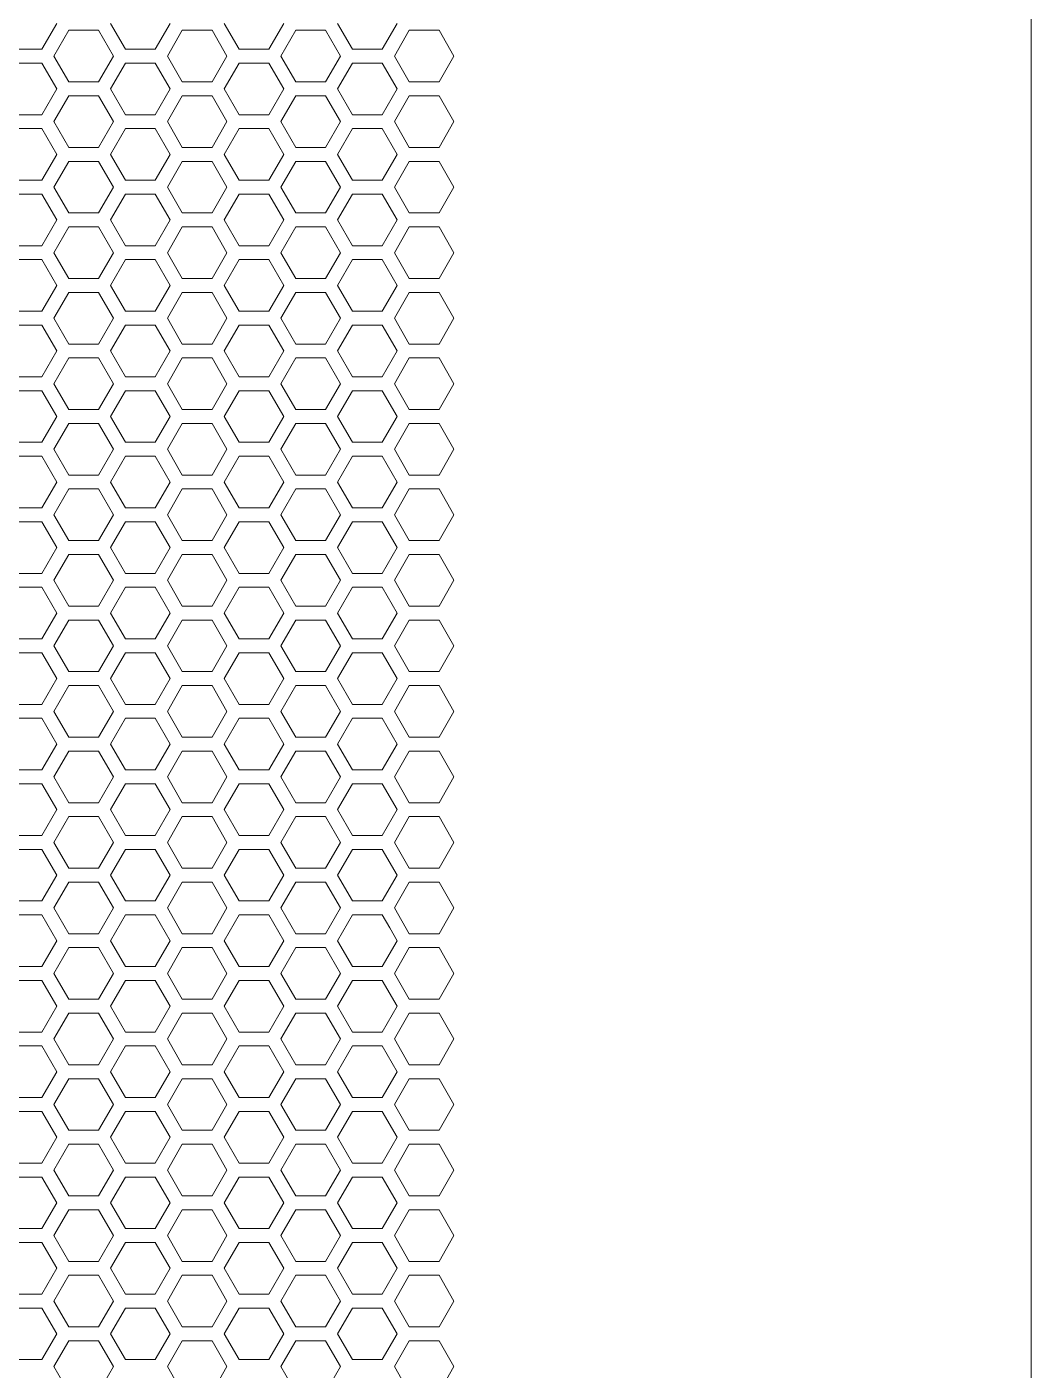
# Model space of a CAD drawing. Header units: millimetres. Extents: x 0 to 140, y -17 to 195.
# Drawn here: x 130.82 to 140, y 88.76 to 101.03 of the extents above; entities that cross this region are included whole.
import ezdxf

# ---------------------------------------------------------------- set-up
doc = ezdxf.new("R2010")
doc.units = ezdxf.units.MM
doc.layers.add('4203-42785_1_0', color=7, linetype='Continuous')
doc.layers.add('Visible (ANSI)', color=7, linetype='Continuous', lineweight=50)

# ---------------------------------------------------------------- blocks, each defined once
blk = doc.blocks.new('a')
at = {"layer": '4203-42785_1_0', "color": 0, "linetype": 'ByBlock', "lineweight": 9}
for p, q in [((1513.6457, 423.112), (1513.7524, 423.2968)), ((1513.8389, 423.2469), (1513.7322, 423.0621)), ((1514.0523, 423.2469), (1513.8389, 423.2469)), ((1514.1591, 423.0621), (1514.0523, 423.2469)), ((1514.1389, 423.2968), (1514.2456, 423.112)), ((1514.459, 423.112), (1514.5657, 423.2968)), ((1514.6522, 423.2469), (1514.5455, 423.0621)), ((1514.8656, 423.2469), (1514.6522, 423.2469)), ((1514.9724, 423.0621), (1514.8656, 423.2469)), ((1514.9521, 423.2968), (1515.0588, 423.112)), ((1515.2723, 423.112), (1515.379, 423.2968)), ((1515.4655, 423.2469), (1515.3587, 423.0621)), ((1515.6789, 423.2469), (1515.4655, 423.2469)), ((1515.7856, 423.0621), (1515.6789, 423.2469)), ((1515.7654, 423.2968), (1515.8721, 423.112)), ((1516.0855, 423.112), (1516.1923, 423.2968)), ((1516.2788, 423.2469), (1516.1721, 423.0621)), ((1516.4922, 423.2469), (1516.2788, 423.2469)), ((1516.5989, 423.0621), (1516.4922, 423.2469)), ((1513.4323, 423.112), (1513.6457, 423.112)), ((1513.7322, 423.0621), (1513.8389, 422.8772)), ((1514.0523, 422.8772), (1514.1591, 423.0621)), ((1514.2456, 423.112), (1514.459, 423.112)), ((1514.5455, 423.0621), (1514.6522, 422.8772)), ((1514.8656, 422.8772), (1514.9724, 423.0621)), ((1515.0588, 423.112), (1515.2723, 423.112)), ((1515.3587, 423.0621), (1515.4655, 422.8772)), ((1515.6789, 422.8772), (1515.7856, 423.0621)), ((1515.8721, 423.112), (1516.0855, 423.112)), ((1516.1721, 423.0621), (1516.2788, 422.8772)), ((1516.4922, 422.8772), (1516.5989, 423.0621)), ((1513.6457, 423.0122), (1513.4323, 423.0122)), ((1513.7524, 422.8273), (1513.6457, 423.0122)), ((1514.2456, 423.0122), (1514.1389, 422.8273)), ((1514.459, 423.0122), (1514.2456, 423.0122)), ((1514.5657, 422.8273), (1514.459, 423.0122)), ((1515.0588, 423.0122), (1514.9521, 422.8273)), ((1515.2723, 423.0122), (1515.0588, 423.0122)), ((1515.379, 422.8273), (1515.2723, 423.0122)), ((1515.8721, 423.0122), (1515.7654, 422.8273)), ((1516.0855, 423.0122), (1515.8721, 423.0122)), ((1516.1923, 422.8273), (1516.0855, 423.0122)), ((1513.8389, 422.8772), (1514.0523, 422.8772)), ((1514.6522, 422.8772), (1514.8656, 422.8772)), ((1515.4655, 422.8772), (1515.6789, 422.8772)), ((1516.2788, 422.8772), (1516.4922, 422.8772)), ((1513.6457, 422.6424), (1513.7524, 422.8273)), ((1513.8389, 422.7774), (1513.7322, 422.5925)), ((1514.0523, 422.7774), (1513.8389, 422.7774)), ((1514.1591, 422.5925), (1514.0523, 422.7774)), ((1514.1389, 422.8273), (1514.2456, 422.6424)), ((1514.459, 422.6424), (1514.5657, 422.8273)), ((1514.6522, 422.7774), (1514.5455, 422.5925)), ((1514.8656, 422.7774), (1514.6522, 422.7774)), ((1514.9724, 422.5925), (1514.8656, 422.7774)), ((1514.9521, 422.8273), (1515.0588, 422.6424)), ((1515.2723, 422.6424), (1515.379, 422.8273)), ((1515.4655, 422.7774), (1515.3587, 422.5925)), ((1515.6789, 422.7774), (1515.4655, 422.7774)), ((1515.7856, 422.5925), (1515.6789, 422.7774)), ((1515.7654, 422.8273), (1515.8721, 422.6424)), ((1516.0855, 422.6424), (1516.1923, 422.8273)), ((1516.2788, 422.7774), (1516.1721, 422.5925)), ((1516.4922, 422.7774), (1516.2788, 422.7774)), ((1516.5989, 422.5925), (1516.4922, 422.7774)), ((1513.4323, 422.6424), (1513.6457, 422.6424)), ((1513.7322, 422.5925), (1513.8389, 422.4077)), ((1514.0523, 422.4077), (1514.1591, 422.5925)), ((1514.2456, 422.6424), (1514.459, 422.6424)), ((1514.5455, 422.5925), (1514.6522, 422.4077)), ((1514.8656, 422.4077), (1514.9724, 422.5925)), ((1515.0588, 422.6424), (1515.2723, 422.6424)), ((1515.3587, 422.5925), (1515.4655, 422.4077)), ((1515.6789, 422.4077), (1515.7856, 422.5925)), ((1515.8721, 422.6424), (1516.0855, 422.6424)), ((1516.1721, 422.5925), (1516.2788, 422.4077)), ((1516.4922, 422.4077), (1516.5989, 422.5925)), ((1513.6457, 422.5426), (1513.4323, 422.5426)), ((1513.7524, 422.3577), (1513.6457, 422.5426)), ((1514.2456, 422.5426), (1514.1389, 422.3577)), ((1514.459, 422.5426), (1514.2456, 422.5426)), ((1514.5657, 422.3577), (1514.459, 422.5426)), ((1515.0588, 422.5426), (1514.9521, 422.3577)), ((1515.2723, 422.5426), (1515.0588, 422.5426)), ((1515.379, 422.3577), (1515.2723, 422.5426)), ((1515.8721, 422.5426), (1515.7654, 422.3577)), ((1516.0855, 422.5426), (1515.8721, 422.5426)), ((1516.1923, 422.3577), (1516.0855, 422.5426)), ((1513.8389, 422.4077), (1514.0523, 422.4077)), ((1514.6522, 422.4077), (1514.8656, 422.4077)), ((1515.4655, 422.4077), (1515.6789, 422.4077)), ((1516.2788, 422.4077), (1516.4922, 422.4077)), ((1513.6457, 422.1729), (1513.7524, 422.3577)), ((1513.8389, 422.3078), (1513.7322, 422.123)), ((1514.0523, 422.3078), (1513.8389, 422.3078)), ((1514.1591, 422.123), (1514.0523, 422.3078)), ((1514.1389, 422.3577), (1514.2456, 422.1729)), ((1514.459, 422.1729), (1514.5657, 422.3577)), ((1514.6522, 422.3078), (1514.5455, 422.123)), ((1514.8656, 422.3078), (1514.6522, 422.3078)), ((1514.9724, 422.123), (1514.8656, 422.3078)), ((1514.9521, 422.3577), (1515.0588, 422.1729)), ((1515.2723, 422.1729), (1515.379, 422.3577)), ((1515.4655, 422.3078), (1515.3587, 422.123)), ((1515.6789, 422.3078), (1515.4655, 422.3078)), ((1515.7856, 422.123), (1515.6789, 422.3078)), ((1515.7654, 422.3577), (1515.8721, 422.1729)), ((1516.0855, 422.1729), (1516.1923, 422.3577)), ((1516.2788, 422.3078), (1516.1721, 422.123)), ((1516.4922, 422.3078), (1516.2788, 422.3078)), ((1516.5989, 422.123), (1516.4922, 422.3078)), ((1513.4323, 422.1729), (1513.6457, 422.1729)), ((1513.7322, 422.123), (1513.8389, 421.9381)), ((1514.0523, 421.9381), (1514.1591, 422.123)), ((1514.2456, 422.1729), (1514.459, 422.1729)), ((1514.5455, 422.123), (1514.6522, 421.9381)), ((1514.8656, 421.9381), (1514.9724, 422.123)), ((1515.0588, 422.1729), (1515.2723, 422.1729)), ((1515.3587, 422.123), (1515.4655, 421.9381)), ((1515.6789, 421.9381), (1515.7856, 422.123)), ((1515.8721, 422.1729), (1516.0855, 422.1729)), ((1516.1721, 422.123), (1516.2788, 421.9381)), ((1516.4922, 421.9381), (1516.5989, 422.123)), ((1513.6457, 422.0731), (1513.4323, 422.0731)), ((1513.7524, 421.8882), (1513.6457, 422.0731)), ((1514.2456, 422.0731), (1514.1389, 421.8882)), ((1514.459, 422.0731), (1514.2456, 422.0731)), ((1514.5657, 421.8882), (1514.459, 422.0731)), ((1515.0588, 422.0731), (1514.9521, 421.8882)), ((1515.2723, 422.0731), (1515.0588, 422.0731)), ((1515.379, 421.8882), (1515.2723, 422.0731)), ((1515.8721, 422.0731), (1515.7654, 421.8882)), ((1516.0855, 422.0731), (1515.8721, 422.0731)), ((1516.1923, 421.8882), (1516.0855, 422.0731)), ((1513.8389, 421.9381), (1514.0523, 421.9381)), ((1514.6522, 421.9381), (1514.8656, 421.9381)), ((1515.4655, 421.9381), (1515.6789, 421.9381)), ((1516.2788, 421.9381), (1516.4922, 421.9381)), ((1513.6457, 421.7033), (1513.7524, 421.8882)), ((1513.8389, 421.8383), (1513.7322, 421.6534)), ((1514.0523, 421.8383), (1513.8389, 421.8383)), ((1514.1591, 421.6534), (1514.0523, 421.8383)), ((1514.1389, 421.8882), (1514.2456, 421.7033)), ((1514.459, 421.7033), (1514.5657, 421.8882)), ((1514.6522, 421.8383), (1514.5455, 421.6534)), ((1514.8656, 421.8383), (1514.6522, 421.8383)), ((1514.9724, 421.6534), (1514.8656, 421.8383)), ((1514.9521, 421.8882), (1515.0588, 421.7033)), ((1515.2723, 421.7033), (1515.379, 421.8882)), ((1515.4655, 421.8383), (1515.3587, 421.6534)), ((1515.6789, 421.8383), (1515.4655, 421.8383)), ((1515.7856, 421.6534), (1515.6789, 421.8383)), ((1515.7654, 421.8882), (1515.8721, 421.7033)), ((1516.0855, 421.7033), (1516.1923, 421.8882)), ((1516.2788, 421.8383), (1516.1721, 421.6534)), ((1516.4922, 421.8383), (1516.2788, 421.8383)), ((1516.5989, 421.6534), (1516.4922, 421.8383)), ((1513.4323, 421.7033), (1513.6457, 421.7033)), ((1514.2456, 421.7033), (1514.459, 421.7033)), ((1515.0588, 421.7033), (1515.2723, 421.7033)), ((1515.8721, 421.7033), (1516.0855, 421.7033)), ((1513.7322, 421.6534), (1513.8389, 421.4686)), ((1514.0523, 421.4686), (1514.1591, 421.6534)), ((1514.5455, 421.6534), (1514.6522, 421.4686)), ((1514.8656, 421.4686), (1514.9724, 421.6534)), ((1515.3587, 421.6534), (1515.4655, 421.4686)), ((1515.6789, 421.4686), (1515.7856, 421.6534)), ((1516.1721, 421.6534), (1516.2788, 421.4686)), ((1516.4922, 421.4686), (1516.5989, 421.6534)), ((1513.6457, 421.6035), (1513.4323, 421.6035)), ((1513.7524, 421.4187), (1513.6457, 421.6035)), ((1514.2456, 421.6035), (1514.1389, 421.4187)), ((1514.459, 421.6035), (1514.2456, 421.6035)), ((1514.5657, 421.4187), (1514.459, 421.6035)), ((1515.0588, 421.6035), (1514.9521, 421.4187)), ((1515.2723, 421.6035), (1515.0588, 421.6035)), ((1515.379, 421.4187), (1515.2723, 421.6035)), ((1515.8721, 421.6035), (1515.7654, 421.4187)), ((1516.0855, 421.6035), (1515.8721, 421.6035)), ((1516.1923, 421.4187), (1516.0855, 421.6035)), ((1513.6457, 421.2338), (1513.7524, 421.4187)), ((1513.8389, 421.4686), (1514.0523, 421.4686)), ((1514.1389, 421.4187), (1514.2456, 421.2338)), ((1514.459, 421.2338), (1514.5657, 421.4187)), ((1514.6522, 421.4686), (1514.8656, 421.4686)), ((1514.9521, 421.4187), (1515.0588, 421.2338)), ((1515.2723, 421.2338), (1515.379, 421.4187)), ((1515.4655, 421.4686), (1515.6789, 421.4686)), ((1515.7654, 421.4187), (1515.8721, 421.2338)), ((1516.0855, 421.2338), (1516.1923, 421.4187)), ((1516.2788, 421.4686), (1516.4922, 421.4686)), ((1513.8389, 421.3687), (1513.7322, 421.1839)), ((1514.0523, 421.3687), (1513.8389, 421.3687)), ((1514.1591, 421.1839), (1514.0523, 421.3687)), ((1514.6522, 421.3687), (1514.5455, 421.1839)), ((1514.8656, 421.3687), (1514.6522, 421.3687)), ((1514.9724, 421.1839), (1514.8656, 421.3687)), ((1515.4655, 421.3687), (1515.3587, 421.1839)), ((1515.6789, 421.3687), (1515.4655, 421.3687)), ((1515.7856, 421.1839), (1515.6789, 421.3687)), ((1516.2788, 421.3687), (1516.1721, 421.1839)), ((1516.4922, 421.3687), (1516.2788, 421.3687)), ((1516.5989, 421.1839), (1516.4922, 421.3687)), ((1513.4323, 421.2338), (1513.6457, 421.2338)), ((1514.2456, 421.2338), (1514.459, 421.2338)), ((1515.0588, 421.2338), (1515.2723, 421.2338)), ((1515.8721, 421.2338), (1516.0855, 421.2338)), ((1513.6457, 421.134), (1513.4323, 421.134)), ((1513.7524, 420.9491), (1513.6457, 421.134)), ((1513.7322, 421.1839), (1513.8389, 420.999)), ((1514.0523, 420.999), (1514.1591, 421.1839)), ((1514.2456, 421.134), (1514.1389, 420.9491)), ((1514.459, 421.134), (1514.2456, 421.134)), ((1514.5657, 420.9491), (1514.459, 421.134)), ((1514.5455, 421.1839), (1514.6522, 420.999)), ((1514.8656, 420.999), (1514.9724, 421.1839)), ((1515.0588, 421.134), (1514.9521, 420.9491)), ((1515.2723, 421.134), (1515.0588, 421.134)), ((1515.379, 420.9491), (1515.2723, 421.134)), ((1515.3587, 421.1839), (1515.4655, 420.999)), ((1515.6789, 420.999), (1515.7856, 421.1839)), ((1515.8721, 421.134), (1515.7654, 420.9491)), ((1516.0855, 421.134), (1515.8721, 421.134)), ((1516.1923, 420.9491), (1516.0855, 421.134)), ((1516.1721, 421.1839), (1516.2788, 420.999)), ((1516.4922, 420.999), (1516.5989, 421.1839)), ((1513.6457, 420.7642), (1513.7524, 420.9491)), ((1513.8389, 420.999), (1514.0523, 420.999)), ((1514.1389, 420.9491), (1514.2456, 420.7642)), ((1514.459, 420.7642), (1514.5657, 420.9491)), ((1514.6522, 420.999), (1514.8656, 420.999)), ((1514.9521, 420.9491), (1515.0588, 420.7642)), ((1515.2723, 420.7642), (1515.379, 420.9491)), ((1515.4655, 420.999), (1515.6789, 420.999)), ((1515.7654, 420.9491), (1515.8721, 420.7642)), ((1516.0855, 420.7642), (1516.1923, 420.9491)), ((1516.2788, 420.999), (1516.4922, 420.999)), ((1513.8389, 420.8992), (1513.7322, 420.7143)), ((1514.0523, 420.8992), (1513.8389, 420.8992)), ((1514.1591, 420.7143), (1514.0523, 420.8992)), ((1514.6522, 420.8992), (1514.5455, 420.7143)), ((1514.8656, 420.8992), (1514.6522, 420.8992)), ((1514.9724, 420.7143), (1514.8656, 420.8992)), ((1515.4655, 420.8992), (1515.3587, 420.7143)), ((1515.6789, 420.8992), (1515.4655, 420.8992)), ((1515.7856, 420.7143), (1515.6789, 420.8992)), ((1516.2788, 420.8992), (1516.1721, 420.7143)), ((1516.4922, 420.8992), (1516.2788, 420.8992)), ((1516.5989, 420.7143), (1516.4922, 420.8992)), ((1513.4323, 420.7642), (1513.6457, 420.7642)), ((1514.2456, 420.7642), (1514.459, 420.7642)), ((1515.0588, 420.7642), (1515.2723, 420.7642)), ((1515.8721, 420.7642), (1516.0855, 420.7642)), ((1513.6457, 420.6644), (1513.4323, 420.6644)), ((1513.7524, 420.4796), (1513.6457, 420.6644)), ((1513.7322, 420.7143), (1513.8389, 420.5295)), ((1514.0523, 420.5295), (1514.1591, 420.7143)), ((1514.2456, 420.6644), (1514.1389, 420.4796)), ((1514.459, 420.6644), (1514.2456, 420.6644)), ((1514.5657, 420.4796), (1514.459, 420.6644)), ((1514.5455, 420.7143), (1514.6522, 420.5295)), ((1514.8656, 420.5295), (1514.9724, 420.7143)), ((1515.0588, 420.6644), (1514.9521, 420.4796)), ((1515.2723, 420.6644), (1515.0588, 420.6644)), ((1515.379, 420.4796), (1515.2723, 420.6644)), ((1515.3587, 420.7143), (1515.4655, 420.5295)), ((1515.6789, 420.5295), (1515.7856, 420.7143)), ((1515.8721, 420.6644), (1515.7654, 420.4796)), ((1516.0855, 420.6644), (1515.8721, 420.6644)), ((1516.1923, 420.4796), (1516.0855, 420.6644)), ((1516.1721, 420.7143), (1516.2788, 420.5295)), ((1516.4922, 420.5295), (1516.5989, 420.7143)), ((1513.6457, 420.2947), (1513.7524, 420.4796)), ((1513.8389, 420.5295), (1514.0523, 420.5295)), ((1514.1389, 420.4796), (1514.2456, 420.2947)), ((1514.459, 420.2947), (1514.5657, 420.4796)), ((1514.6522, 420.5295), (1514.8656, 420.5295)), ((1514.9521, 420.4796), (1515.0588, 420.2947)), ((1515.2723, 420.2947), (1515.379, 420.4796)), ((1515.4655, 420.5295), (1515.6789, 420.5295)), ((1515.7654, 420.4796), (1515.8721, 420.2947)), ((1516.0855, 420.2947), (1516.1923, 420.4796)), ((1516.2788, 420.5295), (1516.4922, 420.5295)), ((1513.8389, 420.4297), (1513.7322, 420.2448)), ((1514.0523, 420.4297), (1513.8389, 420.4297)), ((1514.1591, 420.2448), (1514.0523, 420.4297)), ((1514.6522, 420.4297), (1514.5455, 420.2448)), ((1514.8656, 420.4297), (1514.6522, 420.4297)), ((1514.9724, 420.2448), (1514.8656, 420.4297)), ((1515.4655, 420.4297), (1515.3587, 420.2448)), ((1515.6789, 420.4297), (1515.4655, 420.4297)), ((1515.7856, 420.2448), (1515.6789, 420.4297)), ((1516.2788, 420.4297), (1516.1721, 420.2448)), ((1516.4922, 420.4297), (1516.2788, 420.4297)), ((1516.5989, 420.2448), (1516.4922, 420.4297)), ((1513.4323, 420.2947), (1513.6457, 420.2947)), ((1514.2456, 420.2947), (1514.459, 420.2947)), ((1515.0588, 420.2947), (1515.2723, 420.2947)), ((1515.8721, 420.2947), (1516.0855, 420.2947)), ((1513.6457, 420.1949), (1513.4323, 420.1949)), ((1513.7524, 420.01), (1513.6457, 420.1949)), ((1513.7322, 420.2448), (1513.8389, 420.0599)), ((1514.0523, 420.0599), (1514.1591, 420.2448)), ((1514.2456, 420.1949), (1514.1389, 420.01)), ((1514.459, 420.1949), (1514.2456, 420.1949)), ((1514.5657, 420.01), (1514.459, 420.1949)), ((1514.5455, 420.2448), (1514.6522, 420.0599)), ((1514.8656, 420.0599), (1514.9724, 420.2448)), ((1515.0588, 420.1949), (1514.9521, 420.01)), ((1515.2723, 420.1949), (1515.0588, 420.1949)), ((1515.379, 420.01), (1515.2723, 420.1949)), ((1515.3587, 420.2448), (1515.4655, 420.0599)), ((1515.6789, 420.0599), (1515.7856, 420.2448)), ((1515.8721, 420.1949), (1515.7654, 420.01)), ((1516.0855, 420.1949), (1515.8721, 420.1949)), ((1516.1923, 420.01), (1516.0855, 420.1949)), ((1516.1721, 420.2448), (1516.2788, 420.0599)), ((1516.4922, 420.0599), (1516.5989, 420.2448)), ((1513.6457, 419.8252), (1513.7524, 420.01)), ((1513.8389, 420.0599), (1514.0523, 420.0599)), ((1514.1389, 420.01), (1514.2456, 419.8252)), ((1514.459, 419.8252), (1514.5657, 420.01)), ((1514.6522, 420.0599), (1514.8656, 420.0599)), ((1514.9521, 420.01), (1515.0588, 419.8252)), ((1515.2723, 419.8252), (1515.379, 420.01)), ((1515.4655, 420.0599), (1515.6789, 420.0599)), ((1515.7654, 420.01), (1515.8721, 419.8252)), ((1516.0855, 419.8252), (1516.1923, 420.01)), ((1516.2788, 420.0599), (1516.4922, 420.0599)), ((1513.8389, 419.9601), (1513.7322, 419.7753)), ((1514.0523, 419.9601), (1513.8389, 419.9601)), ((1514.1591, 419.7753), (1514.0523, 419.9601)), ((1514.6522, 419.9601), (1514.5455, 419.7753)), ((1514.8656, 419.9601), (1514.6522, 419.9601)), ((1514.9724, 419.7753), (1514.8656, 419.9601)), ((1515.4655, 419.9601), (1515.3587, 419.7753)), ((1515.6789, 419.9601), (1515.4655, 419.9601)), ((1515.7856, 419.7753), (1515.6789, 419.9601)), ((1516.2788, 419.9601), (1516.1721, 419.7753)), ((1516.4922, 419.9601), (1516.2788, 419.9601)), ((1516.5989, 419.7753), (1516.4922, 419.9601)), ((1513.4323, 419.8252), (1513.6457, 419.8252)), ((1513.7322, 419.7753), (1513.8389, 419.5904)), ((1514.0523, 419.5904), (1514.1591, 419.7753)), ((1514.2456, 419.8252), (1514.459, 419.8252)), ((1514.5455, 419.7753), (1514.6522, 419.5904)), ((1514.8656, 419.5904), (1514.9724, 419.7753)), ((1515.0588, 419.8252), (1515.2723, 419.8252)), ((1515.3587, 419.7753), (1515.4655, 419.5904)), ((1515.6789, 419.5904), (1515.7856, 419.7753)), ((1515.8721, 419.8252), (1516.0855, 419.8252)), ((1516.1721, 419.7753), (1516.2788, 419.5904)), ((1516.4922, 419.5904), (1516.5989, 419.7753)), ((1513.6457, 419.7253), (1513.4323, 419.7253)), ((1513.7524, 419.5405), (1513.6457, 419.7253)), ((1514.2456, 419.7253), (1514.1389, 419.5405)), ((1514.459, 419.7253), (1514.2456, 419.7253)), ((1514.5657, 419.5405), (1514.459, 419.7253)), ((1515.0588, 419.7253), (1514.9521, 419.5405)), ((1515.2723, 419.7253), (1515.0588, 419.7253)), ((1515.379, 419.5405), (1515.2723, 419.7253)), ((1515.8721, 419.7253), (1515.7654, 419.5405)), ((1516.0855, 419.7253), (1515.8721, 419.7253)), ((1516.1923, 419.5405), (1516.0855, 419.7253)), ((1513.8389, 419.5904), (1514.0523, 419.5904)), ((1514.6522, 419.5904), (1514.8656, 419.5904)), ((1515.4655, 419.5904), (1515.6789, 419.5904)), ((1516.2788, 419.5904), (1516.4922, 419.5904)), ((1513.6457, 419.3556), (1513.7524, 419.5405)), ((1513.8389, 419.4906), (1513.7322, 419.3057)), ((1514.0523, 419.4906), (1513.8389, 419.4906)), ((1514.1591, 419.3057), (1514.0523, 419.4906)), ((1514.1389, 419.5405), (1514.2456, 419.3556)), ((1514.459, 419.3556), (1514.5657, 419.5405)), ((1514.6522, 419.4906), (1514.5455, 419.3057)), ((1514.8656, 419.4906), (1514.6522, 419.4906)), ((1514.9724, 419.3057), (1514.8656, 419.4906)), ((1514.9521, 419.5405), (1515.0588, 419.3556)), ((1515.2723, 419.3556), (1515.379, 419.5405)), ((1515.4655, 419.4906), (1515.3587, 419.3057)), ((1515.6789, 419.4906), (1515.4655, 419.4906)), ((1515.7856, 419.3057), (1515.6789, 419.4906)), ((1515.7654, 419.5405), (1515.8721, 419.3556)), ((1516.0855, 419.3556), (1516.1923, 419.5405)), ((1516.2788, 419.4906), (1516.1721, 419.3057)), ((1516.4922, 419.4906), (1516.2788, 419.4906)), ((1516.5989, 419.3057), (1516.4922, 419.4906)), ((1513.4323, 419.3556), (1513.6457, 419.3556)), ((1513.7322, 419.3057), (1513.8389, 419.1208)), ((1514.0523, 419.1208), (1514.1591, 419.3057)), ((1514.2456, 419.3556), (1514.459, 419.3556)), ((1514.5455, 419.3057), (1514.6522, 419.1208)), ((1514.8656, 419.1208), (1514.9724, 419.3057)), ((1515.0588, 419.3556), (1515.2723, 419.3556)), ((1515.3587, 419.3057), (1515.4655, 419.1208)), ((1515.6789, 419.1208), (1515.7856, 419.3057)), ((1515.8721, 419.3556), (1516.0855, 419.3556)), ((1516.1721, 419.3057), (1516.2788, 419.1208)), ((1516.4922, 419.1208), (1516.5989, 419.3057)), ((1513.6457, 419.2558), (1513.4323, 419.2558)), ((1513.7524, 419.0709), (1513.6457, 419.2558)), ((1514.2456, 419.2558), (1514.1389, 419.0709)), ((1514.459, 419.2558), (1514.2456, 419.2558)), ((1514.5657, 419.0709), (1514.459, 419.2558)), ((1515.0588, 419.2558), (1514.9521, 419.0709)), ((1515.2723, 419.2558), (1515.0588, 419.2558)), ((1515.379, 419.0709), (1515.2723, 419.2558)), ((1515.8721, 419.2558), (1515.7654, 419.0709)), ((1516.0855, 419.2558), (1515.8721, 419.2558)), ((1516.1923, 419.0709), (1516.0855, 419.2558)), ((1513.8389, 419.1208), (1514.0523, 419.1208)), ((1514.6522, 419.1208), (1514.8656, 419.1208)), ((1515.4655, 419.1208), (1515.6789, 419.1208)), ((1516.2788, 419.1208), (1516.4922, 419.1208)), ((1513.6457, 418.8861), (1513.7524, 419.0709)), ((1513.8389, 419.021), (1513.7322, 418.8362)), ((1514.0523, 419.021), (1513.8389, 419.021)), ((1514.1591, 418.8362), (1514.0523, 419.021)), ((1514.1389, 419.0709), (1514.2456, 418.8861)), ((1514.459, 418.8861), (1514.5657, 419.0709)), ((1514.6522, 419.021), (1514.5455, 418.8362)), ((1514.8656, 419.021), (1514.6522, 419.021)), ((1514.9724, 418.8362), (1514.8656, 419.021)), ((1514.9521, 419.0709), (1515.0588, 418.8861)), ((1515.2723, 418.8861), (1515.379, 419.0709)), ((1515.4655, 419.021), (1515.3587, 418.8362)), ((1515.6789, 419.021), (1515.4655, 419.021)), ((1515.7856, 418.8362), (1515.6789, 419.021)), ((1515.7654, 419.0709), (1515.8721, 418.8861)), ((1516.0855, 418.8861), (1516.1923, 419.0709)), ((1516.2788, 419.021), (1516.1721, 418.8362)), ((1516.4922, 419.021), (1516.2788, 419.021)), ((1516.5989, 418.8362), (1516.4922, 419.021)), ((1513.4323, 418.8861), (1513.6457, 418.8861)), ((1513.7322, 418.8362), (1513.8389, 418.6513)), ((1514.0523, 418.6513), (1514.1591, 418.8362)), ((1514.2456, 418.8861), (1514.459, 418.8861)), ((1514.5455, 418.8362), (1514.6522, 418.6513)), ((1514.8656, 418.6513), (1514.9724, 418.8362)), ((1515.0588, 418.8861), (1515.2723, 418.8861)), ((1515.3587, 418.8362), (1515.4655, 418.6513)), ((1515.6789, 418.6513), (1515.7856, 418.8362)), ((1515.8721, 418.8861), (1516.0855, 418.8861)), ((1516.1721, 418.8362), (1516.2788, 418.6513)), ((1516.4922, 418.6513), (1516.5989, 418.8362)), ((1513.6457, 418.7863), (1513.4323, 418.7863)), ((1513.7524, 418.6014), (1513.6457, 418.7863)), ((1514.2456, 418.7863), (1514.1389, 418.6014)), ((1514.459, 418.7863), (1514.2456, 418.7863)), ((1514.5657, 418.6014), (1514.459, 418.7863)), ((1515.0588, 418.7863), (1514.9521, 418.6014)), ((1515.2723, 418.7863), (1515.0588, 418.7863)), ((1515.379, 418.6014), (1515.2723, 418.7863)), ((1515.8721, 418.7863), (1515.7654, 418.6014)), ((1516.0855, 418.7863), (1515.8721, 418.7863)), ((1516.1923, 418.6014), (1516.0855, 418.7863)), ((1513.8389, 418.6513), (1514.0523, 418.6513)), ((1514.6522, 418.6513), (1514.8656, 418.6513)), ((1515.4655, 418.6513), (1515.6789, 418.6513)), ((1516.2788, 418.6513), (1516.4922, 418.6513)), ((1513.6457, 418.4165), (1513.7524, 418.6014)), ((1513.8389, 418.5515), (1513.7322, 418.3666)), ((1514.0523, 418.5515), (1513.8389, 418.5515)), ((1514.1591, 418.3666), (1514.0523, 418.5515)), ((1514.1389, 418.6014), (1514.2456, 418.4165)), ((1514.459, 418.4165), (1514.5657, 418.6014)), ((1514.6522, 418.5515), (1514.5455, 418.3666)), ((1514.8656, 418.5515), (1514.6522, 418.5515)), ((1514.9724, 418.3666), (1514.8656, 418.5515)), ((1514.9521, 418.6014), (1515.0588, 418.4165)), ((1515.2723, 418.4165), (1515.379, 418.6014)), ((1515.4655, 418.5515), (1515.3587, 418.3666)), ((1515.6789, 418.5515), (1515.4655, 418.5515)), ((1515.7856, 418.3666), (1515.6789, 418.5515)), ((1515.7654, 418.6014), (1515.8721, 418.4165)), ((1516.0855, 418.4165), (1516.1923, 418.6014)), ((1516.2788, 418.5515), (1516.1721, 418.3666)), ((1516.4922, 418.5515), (1516.2788, 418.5515)), ((1516.5989, 418.3666), (1516.4922, 418.5515)), ((1513.4323, 418.4165), (1513.6457, 418.4165)), ((1513.7322, 418.3666), (1513.8389, 418.1818)), ((1514.0523, 418.1818), (1514.1591, 418.3666)), ((1514.2456, 418.4165), (1514.459, 418.4165)), ((1514.5455, 418.3666), (1514.6522, 418.1818)), ((1514.8656, 418.1818), (1514.9724, 418.3666)), ((1515.0588, 418.4165), (1515.2723, 418.4165)), ((1515.3587, 418.3666), (1515.4655, 418.1818)), ((1515.6789, 418.1818), (1515.7856, 418.3666)), ((1515.8721, 418.4165), (1516.0855, 418.4165)), ((1516.1721, 418.3666), (1516.2788, 418.1818)), ((1516.4922, 418.1818), (1516.5989, 418.3666)), ((1513.6457, 418.3167), (1513.4323, 418.3167)), ((1513.7524, 418.1318), (1513.6457, 418.3167)), ((1514.2456, 418.3167), (1514.1389, 418.1318)), ((1514.459, 418.3167), (1514.2456, 418.3167)), ((1514.5657, 418.1318), (1514.459, 418.3167)), ((1515.0588, 418.3167), (1514.9521, 418.1318)), ((1515.2723, 418.3167), (1515.0588, 418.3167)), ((1515.379, 418.1318), (1515.2723, 418.3167)), ((1515.8721, 418.3167), (1515.7654, 418.1318)), ((1516.0855, 418.3167), (1515.8721, 418.3167)), ((1516.1923, 418.1318), (1516.0855, 418.3167)), ((1513.8389, 418.1818), (1514.0523, 418.1818)), ((1514.6522, 418.1818), (1514.8656, 418.1818)), ((1515.4655, 418.1818), (1515.6789, 418.1818)), ((1516.2788, 418.1818), (1516.4922, 418.1818)), ((1513.6457, 417.947), (1513.7524, 418.1318)), ((1513.8389, 418.0819), (1513.7322, 417.8971)), ((1514.0523, 418.0819), (1513.8389, 418.0819)), ((1514.1591, 417.8971), (1514.0523, 418.0819)), ((1514.1389, 418.1318), (1514.2456, 417.947)), ((1514.459, 417.947), (1514.5657, 418.1318)), ((1514.6522, 418.0819), (1514.5455, 417.8971)), ((1514.8656, 418.0819), (1514.6522, 418.0819)), ((1514.9724, 417.8971), (1514.8656, 418.0819)), ((1514.9521, 418.1318), (1515.0588, 417.947)), ((1515.2723, 417.947), (1515.379, 418.1318)), ((1515.4655, 418.0819), (1515.3587, 417.8971)), ((1515.6789, 418.0819), (1515.4655, 418.0819)), ((1515.7856, 417.8971), (1515.6789, 418.0819)), ((1515.7654, 418.1318), (1515.8721, 417.947)), ((1516.0855, 417.947), (1516.1923, 418.1318)), ((1516.2788, 418.0819), (1516.1721, 417.8971)), ((1516.4922, 418.0819), (1516.2788, 418.0819)), ((1516.5989, 417.8971), (1516.4922, 418.0819)), ((1513.4323, 417.947), (1513.6457, 417.947)), ((1514.2456, 417.947), (1514.459, 417.947)), ((1515.0588, 417.947), (1515.2723, 417.947)), ((1515.8721, 417.947), (1516.0855, 417.947)), ((1513.7322, 417.8971), (1513.8389, 417.7122)), ((1514.0523, 417.7122), (1514.1591, 417.8971)), ((1514.5455, 417.8971), (1514.6522, 417.7122)), ((1514.8656, 417.7122), (1514.9724, 417.8971)), ((1515.3587, 417.8971), (1515.4655, 417.7122)), ((1515.6789, 417.7122), (1515.7856, 417.8971)), ((1516.1721, 417.8971), (1516.2788, 417.7122)), ((1516.4922, 417.7122), (1516.5989, 417.8971)), ((1513.6457, 417.8472), (1513.4323, 417.8472)), ((1513.7524, 417.6623), (1513.6457, 417.8472)), ((1514.2456, 417.8472), (1514.1389, 417.6623)), ((1514.459, 417.8472), (1514.2456, 417.8472)), ((1514.5657, 417.6623), (1514.459, 417.8472)), ((1515.0588, 417.8472), (1514.9521, 417.6623)), ((1515.2723, 417.8472), (1515.0588, 417.8472)), ((1515.379, 417.6623), (1515.2723, 417.8472)), ((1515.8721, 417.8472), (1515.7654, 417.6623)), ((1516.0855, 417.8472), (1515.8721, 417.8472)), ((1516.1923, 417.6623), (1516.0855, 417.8472)), ((1513.6457, 417.4774), (1513.7524, 417.6623)), ((1513.8389, 417.7122), (1514.0523, 417.7122)), ((1514.1389, 417.6623), (1514.2456, 417.4774)), ((1514.459, 417.4774), (1514.5657, 417.6623)), ((1514.6522, 417.7122), (1514.8656, 417.7122)), ((1514.9521, 417.6623), (1515.0588, 417.4774)), ((1515.2723, 417.4774), (1515.379, 417.6623)), ((1515.4655, 417.7122), (1515.6789, 417.7122)), ((1515.7654, 417.6623), (1515.8721, 417.4774)), ((1516.0855, 417.4774), (1516.1923, 417.6623)), ((1516.2788, 417.7122), (1516.4922, 417.7122)), ((1513.8389, 417.6124), (1513.7322, 417.4275)), ((1514.0523, 417.6124), (1513.8389, 417.6124)), ((1514.1591, 417.4275), (1514.0523, 417.6124)), ((1514.6522, 417.6124), (1514.5455, 417.4275)), ((1514.8656, 417.6124), (1514.6522, 417.6124)), ((1514.9724, 417.4275), (1514.8656, 417.6124)), ((1515.4655, 417.6124), (1515.3587, 417.4275)), ((1515.6789, 417.6124), (1515.4655, 417.6124)), ((1515.7856, 417.4275), (1515.6789, 417.6124)), ((1516.2788, 417.6124), (1516.1721, 417.4275)), ((1516.4922, 417.6124), (1516.2788, 417.6124)), ((1516.5989, 417.4275), (1516.4922, 417.6124)), ((1513.4323, 417.4774), (1513.6457, 417.4774)), ((1514.2456, 417.4774), (1514.459, 417.4774)), ((1515.0588, 417.4774), (1515.2723, 417.4774)), ((1515.8721, 417.4774), (1516.0855, 417.4774)), ((1513.6457, 417.3776), (1513.4323, 417.3776)), ((1513.7524, 417.1928), (1513.6457, 417.3776)), ((1513.7322, 417.4275), (1513.8389, 417.2427)), ((1514.0523, 417.2427), (1514.1591, 417.4275)), ((1514.2456, 417.3776), (1514.1389, 417.1928)), ((1514.459, 417.3776), (1514.2456, 417.3776)), ((1514.5657, 417.1928), (1514.459, 417.3776)), ((1514.5455, 417.4275), (1514.6522, 417.2427)), ((1514.8656, 417.2427), (1514.9724, 417.4275)), ((1515.0588, 417.3776), (1514.9521, 417.1928)), ((1515.2723, 417.3776), (1515.0588, 417.3776)), ((1515.379, 417.1928), (1515.2723, 417.3776)), ((1515.3587, 417.4275), (1515.4655, 417.2427)), ((1515.6789, 417.2427), (1515.7856, 417.4275)), ((1515.8721, 417.3776), (1515.7654, 417.1928)), ((1516.0855, 417.3776), (1515.8721, 417.3776)), ((1516.1923, 417.1928), (1516.0855, 417.3776)), ((1516.1721, 417.4275), (1516.2788, 417.2427)), ((1516.4922, 417.2427), (1516.5989, 417.4275)), ((1513.6457, 417.0079), (1513.7524, 417.1928)), ((1513.8389, 417.2427), (1514.0523, 417.2427)), ((1514.1389, 417.1928), (1514.2456, 417.0079)), ((1514.459, 417.0079), (1514.5657, 417.1928)), ((1514.6522, 417.2427), (1514.8656, 417.2427)), ((1514.9521, 417.1928), (1515.0588, 417.0079)), ((1515.2723, 417.0079), (1515.379, 417.1928)), ((1515.4655, 417.2427), (1515.6789, 417.2427)), ((1515.7654, 417.1928), (1515.8721, 417.0079)), ((1516.0855, 417.0079), (1516.1923, 417.1928)), ((1516.2788, 417.2427), (1516.4922, 417.2427)), ((1513.8389, 417.1428), (1513.7322, 416.958)), ((1514.0523, 417.1428), (1513.8389, 417.1428)), ((1514.1591, 416.958), (1514.0523, 417.1428)), ((1514.6522, 417.1428), (1514.5455, 416.958)), ((1514.8656, 417.1428), (1514.6522, 417.1428)), ((1514.9724, 416.958), (1514.8656, 417.1428)), ((1515.4655, 417.1428), (1515.3587, 416.958)), ((1515.6789, 417.1428), (1515.4655, 417.1428)), ((1515.7856, 416.958), (1515.6789, 417.1428)), ((1516.2788, 417.1428), (1516.1721, 416.958)), ((1516.4922, 417.1428), (1516.2788, 417.1428)), ((1516.5989, 416.958), (1516.4922, 417.1428)), ((1513.4323, 417.0079), (1513.6457, 417.0079)), ((1514.2456, 417.0079), (1514.459, 417.0079)), ((1515.0588, 417.0079), (1515.2723, 417.0079)), ((1515.8721, 417.0079), (1516.0855, 417.0079)), ((1513.6457, 416.9081), (1513.4323, 416.9081)), ((1513.7524, 416.7232), (1513.6457, 416.9081)), ((1513.7322, 416.958), (1513.8389, 416.7731)), ((1514.0523, 416.7731), (1514.1591, 416.958)), ((1514.2456, 416.9081), (1514.1389, 416.7232)), ((1514.459, 416.9081), (1514.2456, 416.9081)), ((1514.5657, 416.7232), (1514.459, 416.9081)), ((1514.5455, 416.958), (1514.6522, 416.7731)), ((1514.8656, 416.7731), (1514.9724, 416.958)), ((1515.0588, 416.9081), (1514.9521, 416.7232)), ((1515.2723, 416.9081), (1515.0588, 416.9081)), ((1515.379, 416.7232), (1515.2723, 416.9081)), ((1515.3587, 416.958), (1515.4655, 416.7731)), ((1515.6789, 416.7731), (1515.7856, 416.958)), ((1515.8721, 416.9081), (1515.7654, 416.7232)), ((1516.0855, 416.9081), (1515.8721, 416.9081)), ((1516.1389, 416.8156), (1516.0855, 416.9081)), ((1516.1721, 416.958), (1516.2788, 416.7731)), ((1516.4922, 416.7731), (1516.5989, 416.958)), ((1516.1923, 416.7232), (1516.1389, 416.8156)), ((1513.6457, 416.5383), (1513.7524, 416.7232)), ((1513.8389, 416.7731), (1514.0523, 416.7731)), ((1514.1389, 416.7232), (1514.2456, 416.5383)), ((1514.459, 416.5383), (1514.5657, 416.7232)), ((1514.6522, 416.7731), (1514.8656, 416.7731)), ((1514.9521, 416.7232), (1515.0588, 416.5383)), ((1515.2723, 416.5383), (1515.379, 416.7232)), ((1515.4655, 416.7731), (1515.6789, 416.7731)), ((1515.7654, 416.7232), (1515.8721, 416.5383)), ((1516.0855, 416.5383), (1516.1923, 416.7232)), ((1516.2788, 416.7731), (1516.4922, 416.7731)), ((1513.8389, 416.6733), (1513.7322, 416.4884)), ((1514.0523, 416.6733), (1513.8389, 416.6733)), ((1514.1591, 416.4884), (1514.0523, 416.6733)), ((1514.6522, 416.6733), (1514.5455, 416.4884)), ((1514.8656, 416.6733), (1514.6522, 416.6733)), ((1514.9724, 416.4884), (1514.8656, 416.6733)), ((1515.4655, 416.6733), (1515.3587, 416.4884)), ((1515.6789, 416.6733), (1515.4655, 416.6733)), ((1515.7856, 416.4884), (1515.6789, 416.6733)), ((1516.2788, 416.6733), (1516.1721, 416.4884)), ((1516.4922, 416.6733), (1516.2788, 416.6733)), ((1516.5989, 416.4884), (1516.4922, 416.6733)), ((1513.4323, 416.5383), (1513.6457, 416.5383)), ((1514.2456, 416.5383), (1514.459, 416.5383)), ((1515.0588, 416.5383), (1515.2723, 416.5383)), ((1515.8721, 416.5383), (1516.0855, 416.5383)), ((1513.6457, 416.4385), (1513.4323, 416.4385)), ((1513.7524, 416.2537), (1513.6457, 416.4385)), ((1513.7322, 416.4884), (1513.8389, 416.3036)), ((1514.0523, 416.3036), (1514.1591, 416.4884)), ((1514.2456, 416.4385), (1514.1389, 416.2537)), ((1514.459, 416.4385), (1514.2456, 416.4385)), ((1514.5657, 416.2537), (1514.459, 416.4385)), ((1514.5455, 416.4884), (1514.6522, 416.3036)), ((1514.8656, 416.3036), (1514.9724, 416.4884)), ((1515.0588, 416.4385), (1514.9521, 416.2537)), ((1515.2723, 416.4385), (1515.0588, 416.4385)), ((1515.379, 416.2537), (1515.2723, 416.4385)), ((1515.3587, 416.4884), (1515.4655, 416.3036)), ((1515.6789, 416.3036), (1515.7856, 416.4884)), ((1515.8721, 416.4385), (1515.7654, 416.2537)), ((1516.0855, 416.4385), (1515.8721, 416.4385)), ((1516.1923, 416.2537), (1516.0855, 416.4385)), ((1516.1721, 416.4884), (1516.2788, 416.3036)), ((1516.4922, 416.3036), (1516.5989, 416.4884)), ((1513.6457, 416.0688), (1513.7524, 416.2537)), ((1513.8389, 416.3036), (1514.0523, 416.3036)), ((1514.1389, 416.2537), (1514.2456, 416.0688)), ((1514.459, 416.0688), (1514.5657, 416.2537)), ((1514.6522, 416.3036), (1514.8656, 416.3036)), ((1514.9521, 416.2537), (1515.0588, 416.0688)), ((1515.2723, 416.0688), (1515.379, 416.2537)), ((1515.4655, 416.3036), (1515.6789, 416.3036)), ((1515.7654, 416.2537), (1515.8721, 416.0688)), ((1516.0855, 416.0688), (1516.1923, 416.2537)), ((1516.2788, 416.3036), (1516.4922, 416.3036)), ((1513.8389, 416.2038), (1513.7322, 416.0189)), ((1514.0523, 416.2038), (1513.8389, 416.2038)), ((1514.1591, 416.0189), (1514.0523, 416.2038)), ((1514.6522, 416.2038), (1514.5455, 416.0189)), ((1514.8656, 416.2038), (1514.6522, 416.2038)), ((1514.9724, 416.0189), (1514.8656, 416.2038)), ((1515.4655, 416.2038), (1515.3587, 416.0189)), ((1515.6789, 416.2038), (1515.4655, 416.2038)), ((1515.7856, 416.0189), (1515.6789, 416.2038)), ((1516.2788, 416.2038), (1516.1721, 416.0189)), ((1516.4922, 416.2038), (1516.2788, 416.2038)), ((1516.5989, 416.0189), (1516.4922, 416.2038)), ((1513.4323, 416.0688), (1513.6457, 416.0688)), ((1514.2456, 416.0688), (1514.459, 416.0688)), ((1515.0588, 416.0688), (1515.2723, 416.0688)), ((1515.8721, 416.0688), (1516.0855, 416.0688)), ((1513.6457, 415.969), (1513.4323, 415.969)), ((1513.7524, 415.7841), (1513.6457, 415.969)), ((1513.7322, 416.0189), (1513.8389, 415.834)), ((1514.0523, 415.834), (1514.1591, 416.0189)), ((1514.2456, 415.969), (1514.1389, 415.7841)), ((1514.459, 415.969), (1514.2456, 415.969)), ((1514.5657, 415.7841), (1514.459, 415.969)), ((1514.5455, 416.0189), (1514.6522, 415.834)), ((1514.8656, 415.834), (1514.9724, 416.0189)), ((1515.0588, 415.969), (1514.9521, 415.7841)), ((1515.2723, 415.969), (1515.0588, 415.969)), ((1515.379, 415.7841), (1515.2723, 415.969)), ((1515.3587, 416.0189), (1515.4655, 415.834)), ((1515.6789, 415.834), (1515.7856, 416.0189)), ((1515.8721, 415.969), (1515.7654, 415.7841)), ((1516.0855, 415.969), (1515.8721, 415.969)), ((1516.1923, 415.7841), (1516.0855, 415.969)), ((1516.1721, 416.0189), (1516.2788, 415.834)), ((1516.4922, 415.834), (1516.5989, 416.0189)), ((1513.8389, 415.834), (1514.0523, 415.834)), ((1514.6522, 415.834), (1514.8656, 415.834)), ((1515.4655, 415.834), (1515.6789, 415.834)), ((1516.2788, 415.834), (1516.4922, 415.834)), ((1513.6457, 415.5993), (1513.7524, 415.7841)), ((1513.8389, 415.7342), (1513.7322, 415.5494)), ((1514.0523, 415.7342), (1513.8389, 415.7342)), ((1514.1591, 415.5494), (1514.0523, 415.7342)), ((1514.1389, 415.7841), (1514.2456, 415.5993)), ((1514.459, 415.5993), (1514.5657, 415.7841)), ((1514.6522, 415.7342), (1514.5455, 415.5494)), ((1514.8656, 415.7342), (1514.6522, 415.7342)), ((1514.9724, 415.5494), (1514.8656, 415.7342)), ((1514.9521, 415.7841), (1515.0588, 415.5993)), ((1515.2723, 415.5993), (1515.379, 415.7841)), ((1515.4655, 415.7342), (1515.3587, 415.5494)), ((1515.6789, 415.7342), (1515.4655, 415.7342)), ((1515.7856, 415.5494), (1515.6789, 415.7342)), ((1515.7654, 415.7841), (1515.8721, 415.5993)), ((1516.0855, 415.5993), (1516.1923, 415.7841)), ((1516.2788, 415.7342), (1516.1721, 415.5494)), ((1516.4922, 415.7342), (1516.2788, 415.7342)), ((1516.5989, 415.5494), (1516.4922, 415.7342)), ((1513.4323, 415.5993), (1513.6457, 415.5993)), ((1513.7322, 415.5494), (1513.8389, 415.3645)), ((1514.0523, 415.3645), (1514.1591, 415.5494)), ((1514.2456, 415.5993), (1514.459, 415.5993)), ((1514.5455, 415.5494), (1514.6522, 415.3645)), ((1514.8656, 415.3645), (1514.9724, 415.5494)), ((1515.0588, 415.5993), (1515.2723, 415.5993)), ((1515.3587, 415.5494), (1515.4655, 415.3645)), ((1515.6789, 415.3645), (1515.7856, 415.5494)), ((1515.8721, 415.5993), (1516.0855, 415.5993)), ((1516.1721, 415.5494), (1516.2788, 415.3645)), ((1516.4922, 415.3645), (1516.5989, 415.5494)), ((1513.6457, 415.4994), (1513.4323, 415.4994)), ((1513.7524, 415.3146), (1513.6457, 415.4994)), ((1514.2456, 415.4994), (1514.1389, 415.3146)), ((1514.459, 415.4994), (1514.2456, 415.4994)), ((1514.5657, 415.3146), (1514.459, 415.4994)), ((1515.0588, 415.4994), (1514.9521, 415.3146)), ((1515.2723, 415.4994), (1515.0588, 415.4994)), ((1515.379, 415.3146), (1515.2723, 415.4994)), ((1515.8721, 415.4994), (1515.7654, 415.3146)), ((1516.0855, 415.4994), (1515.8721, 415.4994)), ((1516.1923, 415.3146), (1516.0855, 415.4994)), ((1513.8389, 415.3645), (1514.0523, 415.3645)), ((1514.6522, 415.3645), (1514.8656, 415.3645)), ((1515.4655, 415.3645), (1515.6789, 415.3645)), ((1516.2788, 415.3645), (1516.4922, 415.3645)), ((1513.6457, 415.1297), (1513.7524, 415.3146)), ((1513.8389, 415.2647), (1513.7322, 415.0798)), ((1514.0523, 415.2647), (1513.8389, 415.2647)), ((1514.1591, 415.0798), (1514.0523, 415.2647)), ((1514.1389, 415.3146), (1514.2456, 415.1297)), ((1514.459, 415.1297), (1514.5657, 415.3146)), ((1514.6522, 415.2647), (1514.5455, 415.0798)), ((1514.8656, 415.2647), (1514.6522, 415.2647)), ((1514.9724, 415.0798), (1514.8656, 415.2647)), ((1514.9521, 415.3146), (1515.0588, 415.1297)), ((1515.2723, 415.1297), (1515.379, 415.3146)), ((1515.4655, 415.2647), (1515.3587, 415.0798)), ((1515.6789, 415.2647), (1515.4655, 415.2647)), ((1515.7856, 415.0798), (1515.6789, 415.2647)), ((1515.7654, 415.3146), (1515.8721, 415.1297)), ((1516.0855, 415.1297), (1516.1923, 415.3146)), ((1516.2788, 415.2647), (1516.1721, 415.0798)), ((1516.4922, 415.2647), (1516.2788, 415.2647)), ((1516.5989, 415.0798), (1516.4922, 415.2647)), ((1513.4323, 415.1297), (1513.6457, 415.1297)), ((1513.7322, 415.0798), (1513.8389, 414.8949)), ((1514.0523, 414.8949), (1514.1591, 415.0798)), ((1514.2456, 415.1297), (1514.459, 415.1297)), ((1514.5455, 415.0798), (1514.6522, 414.8949)), ((1514.8656, 414.8949), (1514.9724, 415.0798)), ((1515.0588, 415.1297), (1515.2723, 415.1297)), ((1515.3587, 415.0798), (1515.4655, 414.8949)), ((1515.6789, 414.8949), (1515.7856, 415.0798)), ((1515.8721, 415.1297), (1516.0855, 415.1297)), ((1516.1721, 415.0798), (1516.2788, 414.8949)), ((1516.4922, 414.8949), (1516.5989, 415.0798)), ((1513.6457, 415.0299), (1513.4323, 415.0299)), ((1513.7524, 414.845), (1513.6457, 415.0299)), ((1514.2456, 415.0299), (1514.1389, 414.845)), ((1514.459, 415.0299), (1514.2456, 415.0299)), ((1514.5657, 414.845), (1514.459, 415.0299)), ((1515.0588, 415.0299), (1514.9521, 414.845)), ((1515.2723, 415.0299), (1515.0588, 415.0299)), ((1515.379, 414.845), (1515.2723, 415.0299)), ((1515.8721, 415.0299), (1515.7654, 414.845)), ((1516.0855, 415.0299), (1515.8721, 415.0299)), ((1516.1923, 414.845), (1516.0855, 415.0299)), ((1513.8389, 414.8949), (1514.0523, 414.8949)), ((1514.6522, 414.8949), (1514.8656, 414.8949)), ((1515.4655, 414.8949), (1515.6789, 414.8949)), ((1516.2788, 414.8949), (1516.4922, 414.8949)), ((1513.6457, 414.6602), (1513.7524, 414.845)), ((1513.8389, 414.7951), (1513.7322, 414.6103)), ((1514.0523, 414.7951), (1513.8389, 414.7951)), ((1514.1591, 414.6103), (1514.0523, 414.7951)), ((1514.1389, 414.845), (1514.2456, 414.6602)), ((1514.459, 414.6602), (1514.5657, 414.845)), ((1514.6522, 414.7951), (1514.5455, 414.6103)), ((1514.8656, 414.7951), (1514.6522, 414.7951)), ((1514.9724, 414.6103), (1514.8656, 414.7951)), ((1514.9521, 414.845), (1515.0588, 414.6602)), ((1515.2723, 414.6602), (1515.379, 414.845)), ((1515.4655, 414.7951), (1515.3587, 414.6103)), ((1515.6789, 414.7951), (1515.4655, 414.7951)), ((1515.7856, 414.6103), (1515.6789, 414.7951)), ((1515.7654, 414.845), (1515.8721, 414.6602)), ((1516.0855, 414.6602), (1516.1923, 414.845)), ((1516.2788, 414.7951), (1516.1721, 414.6103)), ((1516.4922, 414.7951), (1516.2788, 414.7951)), ((1516.5989, 414.6103), (1516.4922, 414.7951)), ((1513.4323, 414.6602), (1513.6457, 414.6602)), ((1513.7322, 414.6103), (1513.8389, 414.4254)), ((1514.0523, 414.4254), (1514.1591, 414.6103)), ((1514.2456, 414.6602), (1514.459, 414.6602)), ((1514.5455, 414.6103), (1514.6522, 414.4254)), ((1514.8656, 414.4254), (1514.9724, 414.6103)), ((1515.0588, 414.6602), (1515.2723, 414.6602)), ((1515.3587, 414.6103), (1515.4655, 414.4254)), ((1515.6789, 414.4254), (1515.7856, 414.6103)), ((1515.8721, 414.6602), (1516.0855, 414.6602)), ((1516.1721, 414.6103), (1516.2788, 414.4254)), ((1516.4922, 414.4254), (1516.5989, 414.6103)), ((1513.6457, 414.5604), (1513.4323, 414.5604)), ((1513.7524, 414.3755), (1513.6457, 414.5604)), ((1514.2456, 414.5604), (1514.1389, 414.3755)), ((1514.459, 414.5604), (1514.2456, 414.5604)), ((1514.5657, 414.3755), (1514.459, 414.5604)), ((1515.0588, 414.5604), (1514.9521, 414.3755)), ((1515.2723, 414.5604), (1515.0588, 414.5604)), ((1515.379, 414.3755), (1515.2723, 414.5604)), ((1515.8721, 414.5604), (1515.7654, 414.3755)), ((1516.0855, 414.5604), (1515.8721, 414.5604)), ((1516.1923, 414.3755), (1516.0855, 414.5604)), ((1513.8389, 414.4254), (1514.0523, 414.4254)), ((1514.6522, 414.4254), (1514.8656, 414.4254)), ((1515.4655, 414.4254), (1515.6789, 414.4254)), ((1516.2788, 414.4254), (1516.4922, 414.4254)), ((1513.6457, 414.1906), (1513.7524, 414.3755)), ((1513.8389, 414.3256), (1513.7322, 414.1407)), ((1514.0523, 414.3256), (1513.8389, 414.3256)), ((1514.1591, 414.1407), (1514.0523, 414.3256)), ((1514.1389, 414.3755), (1514.2456, 414.1906)), ((1514.459, 414.1906), (1514.5657, 414.3755)), ((1514.6522, 414.3256), (1514.5455, 414.1407)), ((1514.8656, 414.3256), (1514.6522, 414.3256)), ((1514.9724, 414.1407), (1514.8656, 414.3256)), ((1514.9521, 414.3755), (1515.0588, 414.1906)), ((1515.2723, 414.1906), (1515.379, 414.3755)), ((1515.4655, 414.3256), (1515.3587, 414.1407)), ((1515.6789, 414.3256), (1515.4655, 414.3256)), ((1515.7856, 414.1407), (1515.6789, 414.3256)), ((1515.7654, 414.3755), (1515.8721, 414.1906)), ((1516.0855, 414.1906), (1516.1923, 414.3755)), ((1516.2788, 414.3256), (1516.1721, 414.1407)), ((1516.4922, 414.3256), (1516.2788, 414.3256)), ((1516.5989, 414.1407), (1516.4922, 414.3256)), ((1513.4323, 414.1906), (1513.6457, 414.1906)), ((1513.7322, 414.1407), (1513.8389, 413.9559)), ((1514.0523, 413.9559), (1514.1591, 414.1407)), ((1514.2456, 414.1906), (1514.459, 414.1906)), ((1514.5455, 414.1407), (1514.6522, 413.9559)), ((1514.8656, 413.9559), (1514.9724, 414.1407)), ((1515.0588, 414.1906), (1515.2723, 414.1906)), ((1515.3587, 414.1407), (1515.4655, 413.9559)), ((1515.6789, 413.9559), (1515.7856, 414.1407)), ((1515.8721, 414.1906), (1516.0855, 414.1906)), ((1516.1721, 414.1407), (1516.2788, 413.9559)), ((1516.4922, 413.9559), (1516.5989, 414.1407)), ((1513.6457, 414.0908), (1513.4323, 414.0908)), ((1513.7524, 413.9059), (1513.6457, 414.0908)), ((1514.2456, 414.0908), (1514.1389, 413.9059)), ((1514.459, 414.0908), (1514.2456, 414.0908)), ((1514.5657, 413.9059), (1514.459, 414.0908)), ((1515.0588, 414.0908), (1514.9521, 413.9059)), ((1515.2723, 414.0908), (1515.0588, 414.0908)), ((1515.379, 413.9059), (1515.2723, 414.0908)), ((1515.8721, 414.0908), (1515.7654, 413.9059)), ((1516.0855, 414.0908), (1515.8721, 414.0908)), ((1516.1923, 413.9059), (1516.0855, 414.0908)), ((1513.6457, 413.7211), (1513.7524, 413.9059)), ((1513.8389, 413.9559), (1514.0523, 413.9559)), ((1514.1389, 413.9059), (1514.2456, 413.7211)), ((1514.459, 413.7211), (1514.5657, 413.9059)), ((1514.6522, 413.9559), (1514.8656, 413.9559)), ((1514.9521, 413.9059), (1515.0588, 413.7211)), ((1515.2723, 413.7211), (1515.379, 413.9059)), ((1515.4655, 413.9559), (1515.6789, 413.9559)), ((1515.7654, 413.9059), (1515.8721, 413.7211)), ((1516.0855, 413.7211), (1516.1923, 413.9059)), ((1516.2788, 413.9559), (1516.4922, 413.9559)), ((1513.8389, 413.856), (1513.7322, 413.6712)), ((1514.0523, 413.856), (1513.8389, 413.856)), ((1514.1591, 413.6712), (1514.0523, 413.856)), ((1514.6522, 413.856), (1514.5455, 413.6712)), ((1514.8656, 413.856), (1514.6522, 413.856)), ((1514.9724, 413.6712), (1514.8656, 413.856)), ((1515.4655, 413.856), (1515.3587, 413.6712)), ((1515.6789, 413.856), (1515.4655, 413.856)), ((1515.7856, 413.6712), (1515.6789, 413.856)), ((1516.2788, 413.856), (1516.1721, 413.6712)), ((1516.4922, 413.856), (1516.2788, 413.856)), ((1516.5989, 413.6712), (1516.4922, 413.856)), ((1513.4323, 413.7211), (1513.6457, 413.7211)), ((1514.2456, 413.7211), (1514.459, 413.7211)), ((1515.0588, 413.7211), (1515.2723, 413.7211)), ((1515.8721, 413.7211), (1516.0855, 413.7211)), ((1513.7322, 413.6712), (1513.8389, 413.4863)), ((1514.0523, 413.4863), (1514.1591, 413.6712)), ((1514.5455, 413.6712), (1514.6522, 413.4863)), ((1514.8656, 413.4863), (1514.9724, 413.6712)), ((1515.3587, 413.6712), (1515.4655, 413.4863)), ((1515.6789, 413.4863), (1515.7856, 413.6712)), ((1516.1721, 413.6712), (1516.2788, 413.4863)), ((1516.4922, 413.4863), (1516.5989, 413.6712))]:
    blk.add_line(p, q, dxfattribs=at)

msp = doc.modelspace()

# ---------------------------------------------------------------- linework, layer by layer
at = {"lineweight": 15}
msp.add_line((139.997, 0), (139.997, 194.996), dxfattribs=at)
msp.add_line((139.997, 0), (139.997, 194.996), dxfattribs=at)
msp.add_line((139.997, 0), (139.997, 194.996), dxfattribs=at)
msp.add_line((139.997, 0), (139.997, 194.996), dxfattribs=at)
msp.add_line((139.997, 0), (139.997, 194.996), dxfattribs=at)
at = {"layer": 'Visible (ANSI)', "color": 0, "linetype": 'ByBlock', "lineweight": 15}
msp.add_line((139.997, 193.322), (139.997, 0), dxfattribs=at)
msp.add_line((139.997, 193.322), (139.997, 0), dxfattribs=at)
msp.add_line((139.997, 193.322), (139.997, 0), dxfattribs=at)
msp.add_line((139.997, 193.322), (139.997, 0), dxfattribs=at)

# ---------------------------------------------------------------- block references
at = {"lineweight": 15, "xscale": 1.275468447124703, "yscale": 1.275468447124703, "zscale": 1.275468447124703}
msp.add_blockref('a', (-1799.653, -438.836), dxfattribs=at)

doc.saveas('drawing.dxf')
